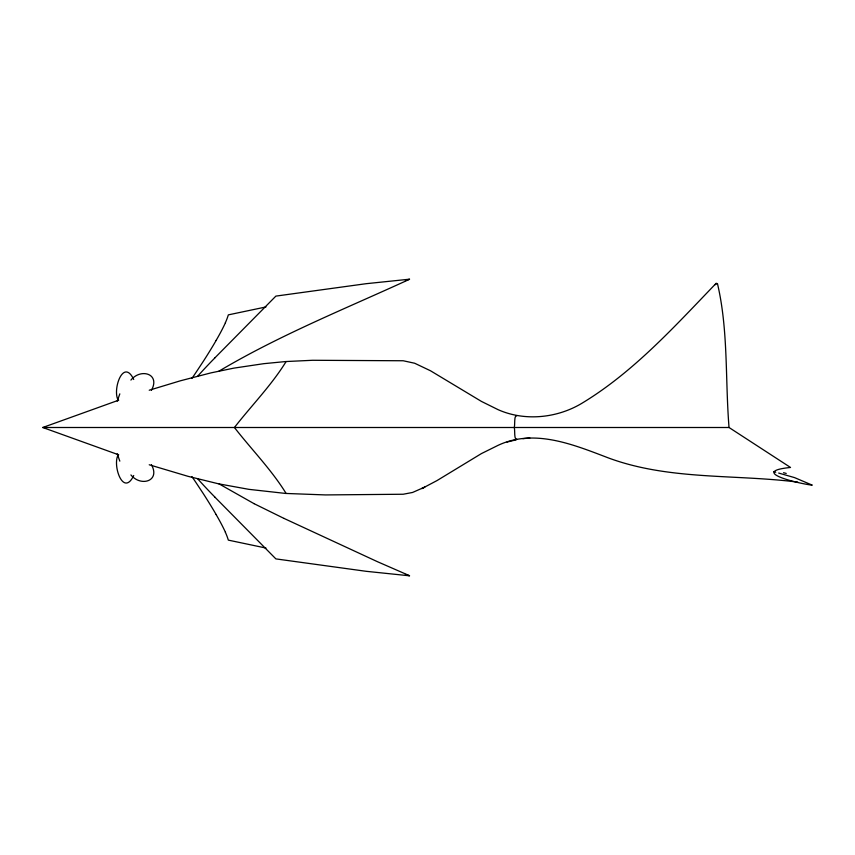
<?xml version="1.0" encoding="UTF-8"?>
<svg xmlns="http://www.w3.org/2000/svg" width="855" height="855" viewBox="0 0 855 855"><rect width="100%" height="100%" fill="white"/><g stroke="black" fill="none" stroke-linecap="round" stroke-linejoin="round"><path stroke-width="1.28" d="M117.242 401.198L119.818 393.856M118.45 454.443C111.877 464.115 123.109 497.899 133.711 475.53M151.431 390.329C160.633 373.721 140.797 367.949 130.922 380.058M285.998 361.751C271.366 385.413 251.488 405.559 234.43 427.5C251.488 449.441 271.366 469.587 285.998 493.25M516.677 439.053C513.919 440.24 515.116 429.723 514.272 427.5C515.116 425.277 513.919 414.761 516.677 415.947M216.123 340.472L213.793 344.447A166.469 33.773 -50.6 0 1 211.292 348.594A193.679 39.287 -50.6 0 1 203.426 361.163L195.453 373.229A134.192 27.221 -50.6 0 1 191.958 378.338M716.276 283.187C674.595 326.471 633.224 372.459 581.272 403.656C556.263 418.405 524.158 421.312 498.059 409.652L481.461 401.433L430.493 370.771L414.686 363.247L403.197 360.757L312.556 360.286L285.656 361.558L263.789 363.674L233.864 368.131L211.014 372.866L180.394 380.796L149.23 390.222M214.765 357.988L275.876 296.108L366.197 283.689L409.588 279.19L405.388 280.547M218.869 371.22C279.489 335.171 345.281 308.773 409.267 279.414M424.743 487.094L412.58 492.459L403.197 494.243L325.424 494.927L285.656 493.442L248.923 489.349L218.645 483.845L188.047 476.331L149.23 464.778M715.122 284.704L717.441 283.518C728.481 330.383 725.147 379.695 729.037 427.5L790.522 467.461C746.842 471.832 802.343 484.347 812.25 485.138L794.562 477.614L778.67 473.061M424.561 487.286L421.825 488.59L436.937 480.617L481.461 453.567L498.059 445.348C534.653 428.163 574.197 444.931 609.145 458.205C669.657 480.328 734.958 474.13 797.79 482.124M118.706 454.828L42.75 427.5L118.706 400.172M516.26 439.791L507.047 442.067M265.969 306.956L228.317 314.875A79.536 16.138 -50.6 0 1 225.378 322.72M522.886 438.679L529.854 437.984M42.75 427.5L729.037 427.5M265.969 548.044L228.317 540.125A79.536 16.138 50.6 0 0 225.378 532.28M775.709 472.249L773.775 471.704M405.388 574.453L409.588 575.81L366.197 571.311L275.876 558.892L214.765 497.012M409.267 575.586L377.269 561.617L283.999 518.408M283.913 518.376L254.138 503.713M254.063 503.67L218.869 483.78M130.922 474.942C140.797 487.051 160.633 481.28 151.431 464.671M216.123 514.528L213.793 510.553A166.469 33.773 50.6 0 0 211.292 506.406A193.679 39.287 50.6 0 0 203.426 493.837L195.453 481.771A134.192 27.221 50.6 0 0 191.958 476.663M119.818 461.144L117.242 453.802M133.711 379.47C123.109 357.101 111.877 390.885 118.45 400.557M786.226 473.424A118.129 9.651 12.8 0 1 783.565 472.708M214.744 496.937A117.114 23.758 50.6 0 1 197.655 478.757M216.059 514.486A112.101 22.743 50.6 0 1 225.474 532.366M197.655 376.243A117.114 23.758 -50.6 0 1 214.744 358.063M225.474 322.634A112.101 22.743 -50.6 0 1 216.059 340.514"/></g></svg>
